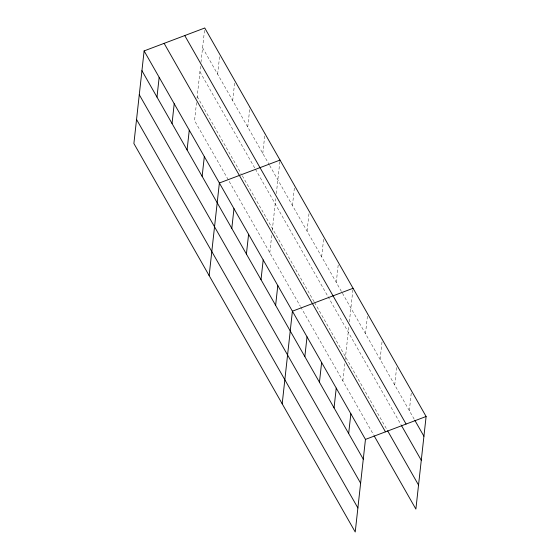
<?xml version="1.0" encoding="UTF-8"?>
<svg xmlns="http://www.w3.org/2000/svg" width="560" height="560" viewBox="0 0 560 560"><rect width="100%" height="100%" fill="white"/><g stroke="black" fill="none" stroke-linecap="round" stroke-linejoin="round"><path stroke-width="0.42" stroke-dasharray="2.8 2.1" d="M196.532 102.571L194.544 120.596L300.307 306.229M197.008 98.28L200.599 65.786M200.977 62.356L204.771 28M217.637 74.179L219.723 55.279M232.687 100.597L234.773 81.697M247.737 127.015L249.921 107.254M262.787 153.433L264.971 133.672M269.801 252.686L271.698 235.515M272.265 230.37L275.758 198.737M276.325 193.585L279.93 160.944M292.453 205.492L294.63 185.731M307.055 231.133L309.239 211.372M321.664 256.774L323.757 237.867M336.273 282.415L338.457 262.647M342.839 380.891L344.736 363.72M345.212 359.429L348.894 326.081M349.37 321.79L352.968 289.149M365.491 333.69L367.675 313.929M380.1 359.331L382.284 339.57M394.709 384.972L396.795 366.072M409.318 410.613L411.502 390.852M202.587 47.761L269.241 164.752M269.668 165.508L414.47 419.664M199.934 71.799L254.975 168.413M255.409 169.162L327.607 295.89M328.034 296.646L401.079 424.844M197.197 96.565L241.059 173.551M242.354 175.812L314.132 301.798M314.559 302.554L387.17 430.003M300.734 306.985L373.779 435.183"/><path stroke-width="0.84" d="M144.116 50.911L133.889 143.507L355.229 532L365.456 439.404L144.116 50.911L204.771 28L426.111 416.493L415.884 509.089L374.206 435.939M156.982 97.09L159.166 77.329M172.039 123.508L174.216 103.747M187.089 149.926L189.266 130.158M202.139 176.337L204.323 156.576M209.146 275.597L219.373 182.994L280.021 160.09M231.798 228.396L233.982 208.635M246.407 254.037L248.591 234.276M261.016 279.678L263.193 259.917M275.625 305.319L277.802 285.558M282.191 403.795L292.411 311.199L353.066 288.288M304.843 356.601L307.02 336.84M319.445 382.242L321.629 362.481M334.054 407.883L336.238 388.122M348.663 433.524L350.847 413.763M365.456 439.404L426.111 416.493M414.904 420.42L423.927 436.254M184.751 35.56L406.091 424.053M401.506 425.6L421.274 460.292M387.604 430.759L418.537 485.058M164.129 43.351L385.469 431.844M141.932 70.672L363.272 459.165M139.279 94.703L360.619 483.203M136.549 119.469L357.889 507.962"/></g></svg>
